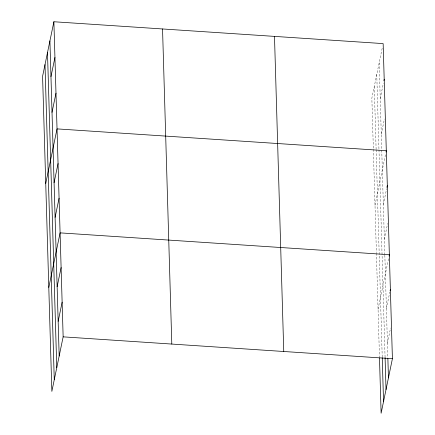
<?xml version="1.0" encoding="UTF-8"?>
<svg xmlns="http://www.w3.org/2000/svg" width="435" height="435" viewBox="0 0 435 435"><rect width="100%" height="100%" fill="white"/><g stroke="black" fill="none" stroke-linecap="round" stroke-linejoin="round"><path stroke-width="0.33" stroke-dasharray="2.17 1.63" d="M382.191 48.231L371.854 98.147L373.339 148.683M380.228 98.479L383.376 83.281M381.277 134.192L384.426 118.994M375.003 205.282L385.475 154.702M383.349 204.564L386.633 188.703M384.366 239.228L387.65 223.367M378.058 309.269L388.808 257.368M386.405 308.546L389.825 292.026M387.422 343.21L390.57 328.012M379.179 62.77L384.817 254.557M384.839 255.225L387.857 357.874M376.764 74.445L378.961 149.238M378.983 149.912L385.084 357.548M374.274 86.473L376.112 149.14M376.134 149.809L382.218 356.917M373.36 149.357L376.395 252.61M376.411 253.273L379.472 357.26"/><path stroke-width="0.65" d="M53.886 21.75L42.586 76.294L51.852 391.397L63.146 336.853L53.886 21.75L383.148 43.603L392.413 358.706L381.114 413.25L379.489 357.923M50.966 76.625L54.935 57.463M52.015 112.339L55.984 93.172M45.74 183.429L57.034 128.885L386.296 150.738L386.024 152.06M54.081 182.711L58.051 163.544M55.104 217.369L59.073 198.208M48.796 287.41L60.09 232.866L389.352 254.725L389.08 256.046M57.137 286.692L61.107 267.53M58.159 321.356L62.129 302.189M383.926 80.638L384.197 79.317M386.905 187.382L387.319 185.402M390.097 290.705L390.374 289.384M63.146 336.853L392.413 358.706M387.873 358.538L388.444 377.868M385.084 357.548L386.024 389.548M382.24 357.581L383.534 401.576M274.49 36.393L283.756 351.496M162.543 28.96L171.803 344.063M49.916 40.912L59.176 356.015M47.497 52.591L56.762 367.689M45.006 64.619L54.266 379.717"/></g></svg>
